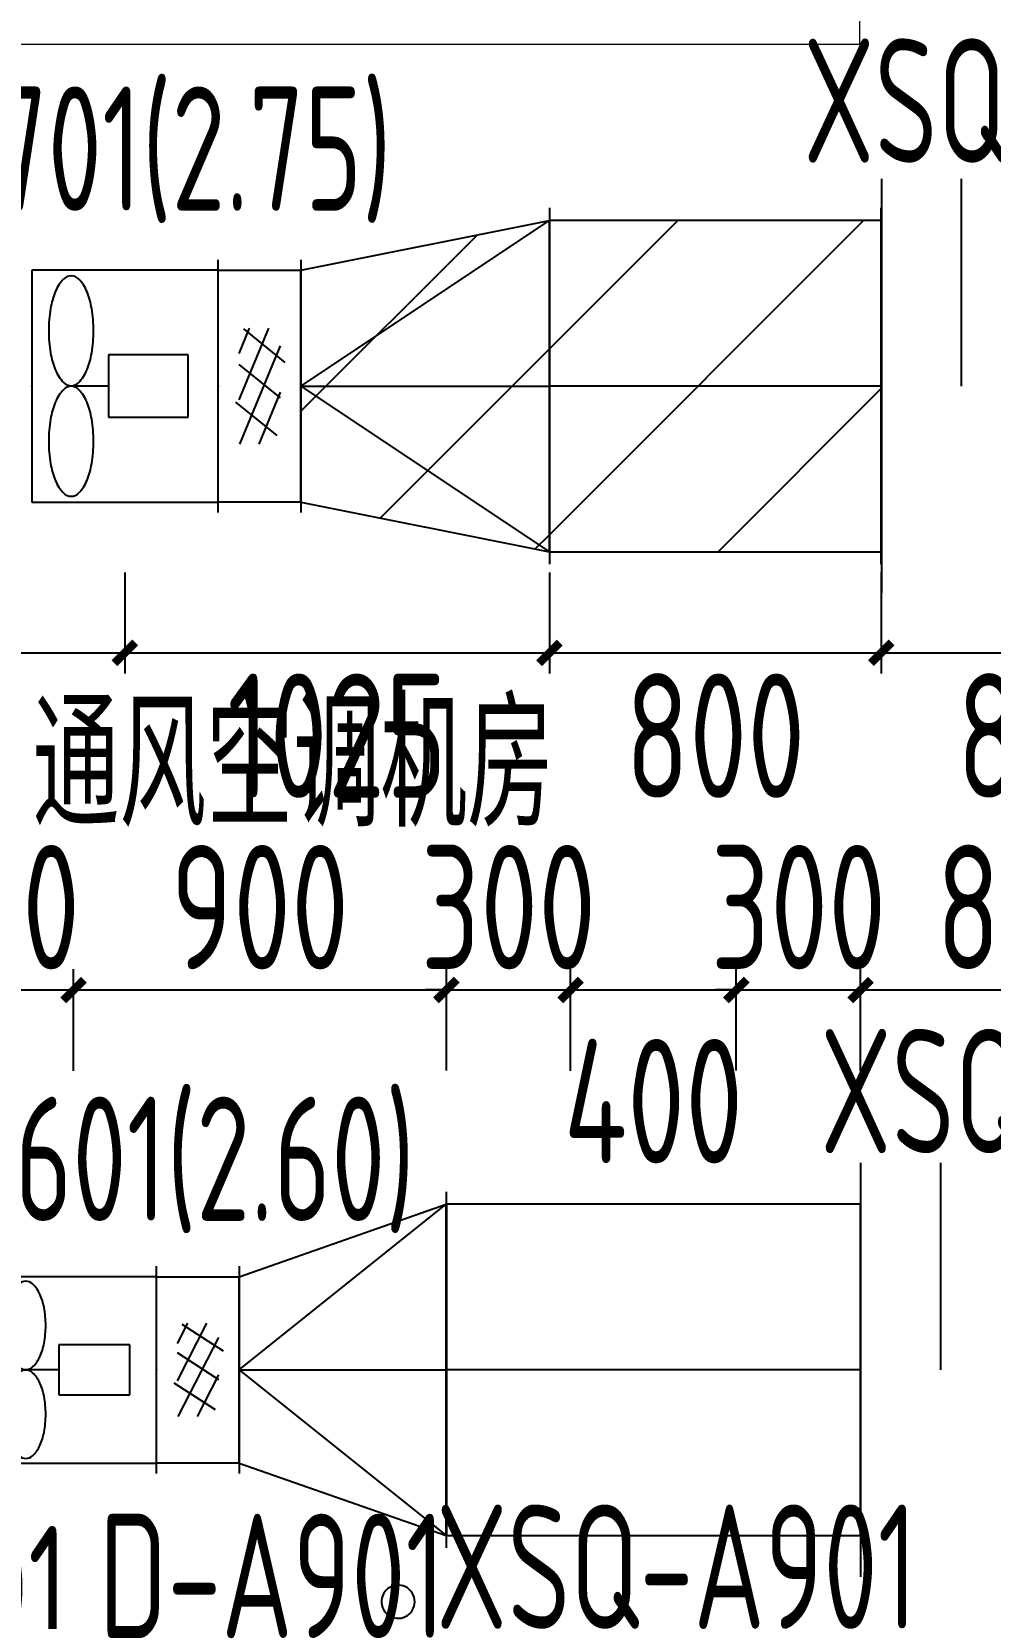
# Model space of a CAD drawing. Extents: x 13114849 to 13479250, y 160225 to 278773.
# Drawn here: x 13252798 to 13255114, y 198810 to 202640 of the extents above; entities that cross this region are included whole.
import ezdxf

# ---------------------------------------------------------------- set-up
doc = ezdxf.new("R2010")
doc.units = 0
doc.header["$LTSCALE"] = 1000
doc.header["$MEASUREMENT"] = 0
doc.linetypes.add('CENTER2', pattern=[28.575000000000003, 19.05, -3.175, 3.175, -3.175])
for name, color, linetype in [('DUCT-X-P标注', 7, 'Continuous'), ('DUCT-X-S中心线', 5, 'CENTER2'), ('DUCT-X-S标注', 7, 'Continuous'), ('DUCT-X-S法兰', 4, 'Continuous'), ('DUCT-X-S管', 3, 'Continuous'), ('DUCT-X-S管端线', 4, 'Continuous'), ('DUCT-X-S管设备', 7, 'Continuous'), ('DUCT-X-S阀门', 7, 'Continuous')]:
    doc.layers.add(name, color=color, linetype=linetype)
doc.layers.add('建筑底图', color=8, linetype='Continuous', lineweight=13)
doc.styles.add('67', font='gbenor.shx', dxfattribs={"width": 0.7, "bigfont": 'hztxt.shx'})
doc.styles.add('C', font='HZTXT_E', dxfattribs={"width": 0.7, "bigfont": 'HZTXT'})
doc.styles.add('du', font='gbenor.shx', dxfattribs={"width": 0.8, "bigfont": 'hztxt.shx'})
doc.dimstyles.new('67', dxfattribs={"dimscale": 100, "dimtxt": 3, "dimasz": 0.5, "dimexe": 0.5, "dimexo": 2, "dimgap": 0.5, "dimtad": 2, "dimdec": 0, "dimrnd": 5, "dimzin": 0, "dimdsep": 46, "dimtxsty": 'du', "dimblk": 'ARCHTICK', "dimcen": 0, "dimdle": 0.5, "dimclrd": 256, "dimclre": 256, "dimclrt": 256, "dimazin": 0, "dimtfac": 1, "dimtdec": 0, "dimtix": 1, "dimtmove": 2, "dimatfit": 3, "dimfxl": 1, "dimtolj": 1, "dimtzin": 0, "dimlwd": -1, "dimlwe": -1, "dimarcsym": 0})

# ---------------------------------------------------------------- blocks, each defined once
blk = doc.blocks.new('$轴流风机$00000011')
for p, q in [((-500, 500), (-500, -500)), ((500, 500), (-500, 500)), ((500, -500), (500, 500)), ((-339.4800092864898, 134.6796910074772), (-339.4800092864898, -134.6796910074772)), ((87.95522044965765, 134.6796910074772), (-339.4800092864898, 134.6796910074772)), ((87.95522044965765, -134.6796910074772), (87.95522044965765, 134.6796910074772)), ((87.95522044965765, 0), (288.4946038684575, 0)), ((-339.4800092864898, -134.6796910074772), (87.95522044965765, -134.6796910074772)), ((-500, -500), (500, -500))]:
    blk.add_line(p, q)
for centre, radius, start, end in [((355.1290658579092, 328.7278263123881), 170.2906702038428, 129.1821255884627, 153.0603398671826), ((288.4946038684575, 410.4818086252635), 64.8209345055534, 90, 129.1821255884627), ((288.4946038684575, 410.4818086252635), 64.82093450552276, 50.81787441153735, 90), ((221.8601418790058, 328.7278263123881), 170.2906702037323, 26.93966013281736, 50.81787441153735), ((462.4428888200782, 274.1909822780144), 290.6672624295167, 153.0603398671826, 168.1126115914812), ((114.5463189241127, 274.1909822780144), 290.6672624295164, 11.88738840851878, 26.93966013281736), ((633.07206670288, 238.2729985965852), 465.0358888982827, 168.1126115914812, 180), ((-56.08285895868903, 238.2729985965852), 465.0358888982828, 0, 11.88738840851878), ((633.07206670288, 238.2729985965852), 465.0358888974643, 180, 191.8873884085187), ((-56.08285895868903, 238.2729985965852), 465.035888898019, 348.1126115914813, 0), ((462.4428888200782, 202.3550149151561), 290.6672624290152, 191.8873884085187, 206.9396601328174), ((114.5463189241127, 202.3550149151561), 290.6672624293529, 333.0603398671827, 348.1126115914813), ((355.1290658579092, 147.8181708826014), 170.2906702042031, 206.9396601328174, 230.8178744115374), ((221.8601418790058, 147.8181708826014), 170.2906702039885, 309.1821255884627, 333.0603398671827), ((288.4946038684575, 66.06418856972596), 64.82093450569862, 230.8178744115374, 270), ((288.4946038684575, 66.06418856972596), 64.82093450561933, 270, 309.1821255884627), ((355.1290658579092, -147.8181708826014), 170.2906702042102, 129.1821255884627, 153.0603398671826), ((288.4946038684575, -66.06418856972596), 64.82093450570038, 90, 129.1821255884627), ((288.4946038684575, -66.06418856972596), 64.82093450561933, 50.81787441153735, 90), ((221.8601418790058, -147.8181708826014), 170.290670203996, 26.93966013281736, 50.81787441153735), ((462.4428888200782, -202.3550149151561), 290.6672624290063, 153.0603398671826, 168.1126115914812), ((114.5463189241127, -202.3550149151561), 290.6672624293437, 11.88738840851878, 26.93966013281736), ((633.07206670288, -238.2729985965852), 465.0358888974643, 168.1126115914812, 180), ((-56.08285895868903, -238.2729985965852), 465.035888898019, 0, 11.88738840851878), ((633.07206670288, -238.2729985965852), 465.0358888982922, 180, 191.8873884085187), ((-56.08285895868903, -238.2729985965852), 465.0358888982919, 348.1126115914813, 0), ((462.4428888200782, -274.1909822780144), 290.6672624295167, 191.8873884085187, 206.9396601328174), ((114.5463189241127, -274.1909822780144), 290.6672624295169, 333.0603398671827, 348.1126115914813), ((355.1290658579092, -328.7278263123881), 170.2906702038428, 206.9396601328174, 230.8178744115374), ((221.8601418790058, -328.7278263123881), 170.2906702037334, 309.1821255884627, 333.0603398671827), ((288.4946038684575, -410.4818086252635), 64.82093450555568, 230.8178744115374, 270), ((288.4946038684575, -410.4818086252635), 64.82093450552276, 270, 309.1821255884627)]:
    blk.add_arc(centre, radius, start, end)
for p in [(-500, 0), (500, 0)]:
    blk.add_point(p)
blk = doc.blocks.new('_ArchTick')
at = {"color": 0, "linetype": 'ByBlock', "const_width": 0.4}
blk.add_lwpolyline([(-0.5, -0.5), (0.5, 0.5)], dxfattribs=at)
blk = doc.blocks.new('*D320')
at = {"layer": 'DUCT-X-S标注', "transparency": 16777216}
for p, q in [((13254499.95564353, 200131.6183513283), (13254499.95564353, 200376.381648673)), ((13254800.27757472, 200131.0679888918), (13254800.27757472, 200376.381648673)), ((13254499.95564353, 200326.381648673), (13254449.95564353, 200326.381648673)), ((13254499.95564353, 200326.381648673), (13254800.27757472, 200326.381648673)), ((13254800.27757472, 200326.381648673), (13254850.27757472, 200326.381648673))]:
    blk.add_line(p, q, dxfattribs=at)
at = {"layer": 'DUCT-X-S标注', "transparency": 16777216, "xscale": 50, "yscale": 50, "zscale": 50}
blk.add_blockref('_ArchTick', (13254499.95564353, 200326.381648673), dxfattribs=at)
at = {"layer": 'DUCT-X-S标注', "transparency": 16777216, "xscale": 50, "yscale": 50, "zscale": 50, "rotation": 180}
blk.add_blockref('_ArchTick', (13254800.27757472, 200326.381648673), dxfattribs=at)
at = {"layer": 'DUCT-X-S标注', "transparency": 16777216, "insert": (13254650.11660912, 200526.381648673), "char_height": 300, "attachment_point": 5, "style": 'du'}
blk.add_mtext('\\A1;300', dxfattribs=at)
blk = doc.blocks.new('*D319')
at = {"layer": 'DUCT-X-S标注', "transparency": 16777216}
for p, q in [((13254099.55564353, 200131.0679888918), (13254099.55564353, 200376.381648673)), ((13254499.95564353, 200131.6183513283), (13254499.95564353, 200376.381648673)), ((13254049.55564353, 200326.381648673), (13254549.95564353, 200326.381648673))]:
    blk.add_line(p, q, dxfattribs=at)
at = {"layer": 'DUCT-X-S标注', "transparency": 16777216, "xscale": 50, "yscale": 50, "zscale": 50, "rotation": 180}
blk.add_blockref('_ArchTick', (13254099.55564353, 200326.381648673), dxfattribs=at)
at = {"layer": 'DUCT-X-S标注', "transparency": 16777216, "xscale": 50, "yscale": 50, "zscale": 50}
blk.add_blockref('_ArchTick', (13254499.95564353, 200326.381648673), dxfattribs=at)
at = {"layer": 'DUCT-X-S标注', "transparency": 16777216, "insert": (13254299.75564353, 200057.955562436), "char_height": 300, "attachment_point": 5, "style": 'du'}
blk.add_mtext('\\A1;400', dxfattribs=at)
blk = doc.blocks.new('*D318')
at = {"layer": 'DUCT-X-S标注', "transparency": 16777216}
for p, q in [((13252497.03874609, 200131.0679888918), (13252497.03874609, 200376.381648673)), ((13252898.98310336, 200131.0679888918), (13252898.98310336, 200376.381648673)), ((13252497.03874609, 200326.381648673), (13252447.03874609, 200326.381648673)), ((13252497.03874609, 200326.381648673), (13252898.98310336, 200326.381648673)), ((13252898.98310336, 200326.381648673), (13252948.98310336, 200326.381648673))]:
    blk.add_line(p, q, dxfattribs=at)
at = {"layer": 'DUCT-X-S标注', "transparency": 16777216, "xscale": 50, "yscale": 50, "zscale": 50}
blk.add_blockref('_ArchTick', (13252497.03874609, 200326.381648673), dxfattribs=at)
at = {"layer": 'DUCT-X-S标注', "transparency": 16777216, "xscale": 50, "yscale": 50, "zscale": 50, "rotation": 180}
blk.add_blockref('_ArchTick', (13252898.98310336, 200326.381648673), dxfattribs=at)
at = {"layer": 'DUCT-X-S标注', "transparency": 16777216, "insert": (13252698.01092472, 200526.381648673), "char_height": 300, "attachment_point": 5, "style": 'du'}
blk.add_mtext('\\A1;400', dxfattribs=at)
blk = doc.blocks.new('*D154')
at = {"layer": 'DUCT-X-S标注', "transparency": 16777216}
for p, q in [((13254800.27757472, 200131.6183513283), (13254800.27757472, 200376.381648673)), ((13255600.57757472, 200131.6183513284), (13255600.57757472, 200376.381648673)), ((13254750.27757472, 200326.381648673), (13255650.57757472, 200326.381648673))]:
    blk.add_line(p, q, dxfattribs=at)
at = {"layer": 'DUCT-X-S标注', "transparency": 16777216, "xscale": 50, "yscale": 50, "zscale": 50, "rotation": 180}
blk.add_blockref('_ArchTick', (13254800.27757472, 200326.381648673), dxfattribs=at)
at = {"layer": 'DUCT-X-S标注', "transparency": 16777216, "xscale": 50, "yscale": 50, "zscale": 50}
blk.add_blockref('_ArchTick', (13255600.57757472, 200326.381648673), dxfattribs=at)
at = {"layer": 'DUCT-X-S标注', "transparency": 16777216, "insert": (13255200.42757472, 200526.381648673), "char_height": 300, "attachment_point": 5, "style": 'du'}
blk.add_mtext('\\A1;800', dxfattribs=at)
blk = doc.blocks.new('*D153')
at = {"layer": 'DUCT-X-S标注', "transparency": 16777216}
for p, q in [((13253799.58310335, 200131.6183513281), (13253799.58310335, 200376.381648673)), ((13254099.55564353, 200131.6183513283), (13254099.55564353, 200376.381648673)), ((13253799.58310335, 200326.381648673), (13253749.58310335, 200326.381648673)), ((13253799.58310335, 200326.381648673), (13254099.55564353, 200326.381648673)), ((13254099.55564353, 200326.381648673), (13254149.55564353, 200326.381648673))]:
    blk.add_line(p, q, dxfattribs=at)
at = {"layer": 'DUCT-X-S标注', "transparency": 16777216, "xscale": 50, "yscale": 50, "zscale": 50}
blk.add_blockref('_ArchTick', (13253799.58310335, 200326.381648673), dxfattribs=at)
at = {"layer": 'DUCT-X-S标注', "transparency": 16777216, "xscale": 50, "yscale": 50, "zscale": 50, "rotation": 180}
blk.add_blockref('_ArchTick', (13254099.55564353, 200326.381648673), dxfattribs=at)
at = {"layer": 'DUCT-X-S标注', "transparency": 16777216, "insert": (13253949.56937344, 200526.381648673), "char_height": 300, "attachment_point": 5, "style": 'du'}
blk.add_mtext('\\A1;300', dxfattribs=at)
blk = doc.blocks.new('*D152')
at = {"layer": 'DUCT-X-S标注', "transparency": 16777216}
for p, q in [((13252898.98310336, 200131.6183513277), (13252898.98310336, 200376.381648673)), ((13253799.58310335, 200131.6183513281), (13253799.58310335, 200376.381648673)), ((13252848.98310336, 200326.381648673), (13253849.58310335, 200326.381648673))]:
    blk.add_line(p, q, dxfattribs=at)
at = {"layer": 'DUCT-X-S标注', "transparency": 16777216, "xscale": 50, "yscale": 50, "zscale": 50, "rotation": 180}
blk.add_blockref('_ArchTick', (13252898.98310336, 200326.381648673), dxfattribs=at)
at = {"layer": 'DUCT-X-S标注', "transparency": 16777216, "xscale": 50, "yscale": 50, "zscale": 50}
blk.add_blockref('_ArchTick', (13253799.58310335, 200326.381648673), dxfattribs=at)
at = {"layer": 'DUCT-X-S标注', "transparency": 16777216, "insert": (13253349.28310335, 200526.381648673), "char_height": 300, "attachment_point": 5, "style": 'du'}
blk.add_mtext('\\A1;900', dxfattribs=at)
blk = doc.blocks.new('*D132')
at = {"layer": 'DUCT-X-S标注', "transparency": 16777216}
for p, q in [((13254850.17757339, 201334.5822706714), (13254850.17757339, 201090.3474791925)), ((13255650.57757339, 201334.5822706714), (13255650.57757339, 201090.3474791925)), ((13254800.17757339, 201140.3474791925), (13255700.57757339, 201140.3474791925))]:
    blk.add_line(p, q, dxfattribs=at)
at = {"layer": 'DUCT-X-S标注', "transparency": 16777216, "xscale": 50, "yscale": 50, "zscale": 50, "rotation": 180}
blk.add_blockref('_ArchTick', (13254850.17757339, 201140.3474791925), dxfattribs=at)
at = {"layer": 'DUCT-X-S标注', "transparency": 16777216, "xscale": 50, "yscale": 50, "zscale": 50}
blk.add_blockref('_ArchTick', (13255650.57757339, 201140.3474791925), dxfattribs=at)
at = {"layer": 'DUCT-X-S标注', "transparency": 16777216, "insert": (13255250.37757339, 200940.3474791925), "char_height": 300, "attachment_point": 5, "style": 'du'}
blk.add_mtext('\\A1;800', dxfattribs=at)
blk = doc.blocks.new('*D131')
at = {"layer": 'DUCT-X-S标注', "transparency": 16777216}
for p, q in [((13254048.58894407, 201334.5822706714), (13254048.58894407, 201090.3474791925)), ((13254850.17757339, 201334.5822706714), (13254850.17757339, 201090.3474791925)), ((13253998.58894407, 201140.3474791925), (13254900.17757339, 201140.3474791925))]:
    blk.add_line(p, q, dxfattribs=at)
at = {"layer": 'DUCT-X-S标注', "transparency": 16777216, "xscale": 50, "yscale": 50, "zscale": 50, "rotation": 180}
blk.add_blockref('_ArchTick', (13254048.58894407, 201140.3474791925), dxfattribs=at)
at = {"layer": 'DUCT-X-S标注', "transparency": 16777216, "xscale": 50, "yscale": 50, "zscale": 50}
blk.add_blockref('_ArchTick', (13254850.17757339, 201140.3474791925), dxfattribs=at)
at = {"layer": 'DUCT-X-S标注', "transparency": 16777216, "insert": (13254449.38325873, 200940.3474791925), "char_height": 300, "attachment_point": 5, "style": 'du'}
blk.add_mtext('\\A1;800', dxfattribs=at)
blk = doc.blocks.new('*D130')
at = {"layer": 'DUCT-X-S标注', "transparency": 16777216}
for p, q in [((13253022.98894407, 201334.5822706714), (13253022.98894407, 201090.3474791925)), ((13254048.58894407, 201334.5822706714), (13254048.58894407, 201090.3474791925)), ((13252972.98894407, 201140.3474791925), (13254098.58894407, 201140.3474791925))]:
    blk.add_line(p, q, dxfattribs=at)
at = {"layer": 'DUCT-X-S标注', "transparency": 16777216, "xscale": 50, "yscale": 50, "zscale": 50, "rotation": 180}
blk.add_blockref('_ArchTick', (13253022.98894407, 201140.3474791925), dxfattribs=at)
at = {"layer": 'DUCT-X-S标注', "transparency": 16777216, "xscale": 50, "yscale": 50, "zscale": 50}
blk.add_blockref('_ArchTick', (13254048.58894407, 201140.3474791925), dxfattribs=at)
at = {"layer": 'DUCT-X-S标注', "transparency": 16777216, "insert": (13253535.78894407, 200940.3474791925), "char_height": 300, "attachment_point": 5, "style": 'du'}
blk.add_mtext('\\A1;1025', dxfattribs=at)
blk = doc.blocks.new('*D129')
at = {"layer": 'DUCT-X-S标注', "transparency": 16777216}
for p, q in [((13251997.58894407, 201334.5822706714), (13251997.58894407, 201090.3474791925)), ((13253022.98894407, 201334.5822706714), (13253022.98894407, 201090.3474791925)), ((13251947.58894407, 201140.3474791925), (13253072.98894407, 201140.3474791925))]:
    blk.add_line(p, q, dxfattribs=at)
at = {"layer": 'DUCT-X-S标注', "transparency": 16777216, "xscale": 50, "yscale": 50, "zscale": 50, "rotation": 180}
blk.add_blockref('_ArchTick', (13251997.58894407, 201140.3474791925), dxfattribs=at)
at = {"layer": 'DUCT-X-S标注', "transparency": 16777216, "xscale": 50, "yscale": 50, "zscale": 50}
blk.add_blockref('_ArchTick', (13253022.98894407, 201140.3474791925), dxfattribs=at)
at = {"layer": 'DUCT-X-S标注', "transparency": 16777216, "insert": (13252510.28894407, 200940.3474791925), "char_height": 300, "attachment_point": 5, "style": 'du'}
blk.add_mtext('\\A1;1025', dxfattribs=at)

msp = doc.modelspace()

# ---------------------------------------------------------------- hatches: boundary and pattern name
at = {"layer": 'DUCT-X-S管'}
h = msp.add_hatch(dxfattribs=at)
h.set_pattern_fill('ANSI31', color=8, scale=200)
h.set_pattern_definition([(45, (0, 0), (-224.5064030267288, 224.5064030267288), [])])
h.paths.add_polyline_path([(13249447.56620513, 209819.5139869216), (13249247.56620513, 209819.5139869219), (13249247.56620513, 209019.5139869219), (13249447.56620513, 209019.5139869216)])
h.paths.add_polyline_path([(13251249.25773995, 209419.5139869194), (13249447.76620513, 209419.5139869216), (13249447.76620513, 209019.5139869216), (13251249.25773995, 209019.5139869194)])
h.paths.add_polyline_path([(13251249.25773995, 209819.5139869194), (13249447.76620513, 209819.5139869216), (13249447.76620513, 209419.5139869216), (13251249.25773995, 209419.5139869194)])
h.paths.add_polyline_path([(13251249.45773995, 209819.5139869194), (13251249.45773995, 209419.5139869194), (13252049.45773995, 209419.5139869184)], flags=17)
h.paths.add_polyline_path([(13252049.45773995, 209419.5139869184), (13251249.45773995, 209419.5139869194), (13251249.45773995, 209019.5139869194)])
h.paths.add_polyline_path([(13252049.45773995, 209819.5139869184), (13251249.45773995, 209819.5139869194), (13252049.45773995, 209419.5139869184)], flags=17)
h.paths.add_polyline_path([(13252049.45773995, 209419.5139869184), (13251249.45773995, 209019.5139869194), (13252049.45773995, 209019.5139869184)])
h.paths.add_polyline_path([(13249247.36620514, 209819.5139869219), (13248747.36620513, 209819.5139869225), (13248747.36620513, 209419.5139869225), (13249247.36620514, 209419.5139869219)])
h.paths.add_polyline_path([(13249247.36620514, 209419.5139869219), (13248747.36620513, 209419.5139869225), (13248747.36620513, 209019.5139869225), (13249247.36620514, 209019.5139869219)])
h.paths.add_polyline_path([(13249247.36620513, 208619.5139868674), (13248747.36620513, 208619.5139868671), (13248747.36620513, 208219.5139868671), (13249247.36620513, 208219.5139868674)])
h.paths.add_polyline_path([(13249247.36620513, 208219.5139868674), (13248747.36620513, 208219.5139868671), (13248747.36620513, 207819.5139868671), (13249247.36620513, 207819.5139868674)])
h.paths.add_polyline_path([(13251198.63290905, 208619.5139868676), (13249447.76620513, 208619.5139868675), (13249447.76620513, 208219.5139868675), (13251198.63290905, 208219.5139868676)])
h.paths.add_polyline_path([(13249447.56620513, 208619.5139868647), (13249247.56620513, 208619.5139868647), (13249247.56620513, 207819.5139868702), (13249447.56620513, 207819.5139868703)])
h.paths.add_polyline_path([(13251198.63290905, 208219.5139868676), (13249447.76620513, 208219.5139868675), (13249447.76620513, 207819.5139868675), (13251198.63290905, 207819.5139868676)])
h.paths.add_polyline_path([(13251198.83290905, 208619.5139868676), (13251198.83290905, 208219.5139868676), (13251998.83290905, 208219.5139868676)])
h.paths.add_polyline_path([(13251998.83290905, 208219.5139868676), (13251198.83290905, 208219.5139868676), (13251198.83290905, 207819.5139868676)], flags=17)
h.paths.add_polyline_path([(13251998.83290905, 208219.5139868676), (13251198.83290905, 207819.5139868676), (13251998.83290905, 207819.5139868676)], flags=17)
h.paths.add_polyline_path([(13251998.83290905, 208619.5139868676), (13251198.83290905, 208619.5139868676), (13251998.83290905, 208219.5139868676)])
h.paths.add_polyline_path([(13252850.25773995, 209419.5139869174), (13252850.25773995, 209019.5139869174), (13253650.25773995, 209019.5139869164)], flags=17)
h.paths.add_polyline_path([(13253650.25773995, 209819.5139869164), (13252850.25773995, 209819.5139869174), (13252850.25773995, 209419.5139869174)])
h.paths.add_polyline_path([(13253650.25773995, 209819.5139869164), (13252850.25773995, 209419.5139869174), (13253650.25773995, 209419.5139869164)])
h.paths.add_polyline_path([(13253650.25773995, 209419.5139869164), (13252850.25773995, 209419.5139869174), (13253650.25773995, 209019.5139869164)], flags=17)
h.paths.add_polyline_path([(13256072.34927476, 209419.5139869133), (13253650.45773995, 209419.5139869164), (13253650.45773995, 209019.5139869164), (13256072.34927476, 209019.5139869133)])
h.paths.add_polyline_path([(13256072.34927476, 209819.5139869133), (13253650.45773995, 209819.5139869164), (13253650.45773995, 209419.5139869164), (13256072.34927476, 209419.5139869133)])
h.paths.add_polyline_path([(13256072.34927476, 208619.5139868679), (13253599.83290905, 208619.5139868677), (13253599.83290905, 208219.5139868677), (13256072.34927476, 208219.5139868679)])
h.paths.add_polyline_path([(13256072.34927476, 208219.5139868679), (13253599.83290905, 208219.5139868677), (13253599.83290905, 207819.5139868677), (13256072.34927476, 207819.5139868679)])
h.paths.add_polyline_path([(13253599.63290905, 208619.5139868677), (13252799.63290905, 208219.5139868677), (13253599.63290905, 208219.5139868677)], flags=17)
h.paths.add_polyline_path([(13253599.63290905, 208219.5139868677), (13252799.63290905, 208219.5139868677), (13253599.63290905, 207819.5139868677)])
h.paths.add_polyline_path([(13252799.63290905, 208219.5139868677), (13252799.63290905, 207819.5139868677), (13253599.63290905, 207819.5139868677)])
h.paths.add_polyline_path([(13253599.63290905, 208619.5139868677), (13252799.63290905, 208619.5139868677), (13252799.63290905, 208219.5139868677)], flags=17)
h.paths.add_polyline_path([(13256272.54927476, 208619.5139868679), (13256072.54927476, 208619.5139868679), (13256072.54927476, 207819.5139868679), (13256272.54927476, 207819.5139868679)])
h.paths.add_polyline_path([(13256772.82409987, 208619.5139868679), (13256272.74927476, 208619.5139868679), (13256272.74927476, 208219.5139868679), (13256772.82409987, 208219.5139868679)])
h.paths.add_polyline_path([(13256772.82409987, 208219.5139868679), (13256272.74927476, 208219.5139868679), (13256272.74927476, 207819.5139868679), (13256772.82409987, 207819.5139868679)])
h.paths.add_polyline_path([(13256773.74210515, 209419.513986911), (13256272.74927476, 209419.5139869126), (13256272.74927476, 209019.5139869126), (13256773.74210515, 209019.513986911)])
h.paths.add_polyline_path([(13256272.54927477, 209819.5139869098), (13256072.54927477, 209819.5139869105), (13256072.54927476, 209019.513986916), (13256272.54927476, 209019.5139869153)])
h.paths.add_polyline_path([(13256773.74210515, 209819.513986911), (13256272.74927477, 209819.5139869126), (13256272.74927476, 209419.5139869126), (13256773.74210515, 209419.513986911)])
h.paths.add_polyline_path([(13259709.96315765, 209819.5139869007), (13259397.2421051, 209819.5139869017), (13259397.2421051, 209419.5139869017), (13259709.96315764, 209419.5139869007)])
h.paths.add_polyline_path([(13259810.16315765, 209641.9598676498), (13259810.16315765, 209819.5139869004), (13259710.16315765, 209819.5139869007), (13259710.16315764, 209019.5139869007), (13259910.16315764, 209019.5139869), (13259910.16315765, 209819.5139869), (13259810.16315765, 209819.5139869004)])
h.paths.add_polyline_path([(13260223.08421019, 209819.513986899), (13259910.36315764, 209819.5139869), (13259910.36315764, 209419.5139869), (13260223.08421019, 209419.513986899)])
h.paths.add_polyline_path([(13259709.96315764, 209419.5139869007), (13259397.2421051, 209419.5139869017), (13259397.24210509, 209019.5139869017), (13259709.96315764, 209019.5139869007)])
h.paths.add_polyline_path([(13260223.08421019, 209419.513986899), (13259910.36315764, 209419.5139869), (13259910.36315764, 209019.5139869), (13260223.08421019, 209019.513986899)])
h.paths.add_polyline_path([(13260423.28421019, 209819.5139868983), (13260223.28421019, 209819.513986899), (13260223.28421019, 209019.513986899), (13260423.28421019, 209019.5139868983)])
h.paths.add_polyline_path([(13260702.16620409, 209819.5139868973), (13260423.48421019, 209819.5139868983), (13260423.48421019, 209419.5139868983), (13260702.16620409, 209419.5139868973)])
h.paths.add_polyline_path([(13260702.16620409, 209419.5139868973), (13260423.48421019, 209419.5139868983), (13260423.48421019, 209019.5139868983), (13260702.16620408, 209019.5139868973)])
h.paths.add_polyline_path([(13261272.36620408, 209939.5139868975), (13261272.36620409, 209989.5139868971), (13260872.36620409, 209989.5139868971), (13260872.36620409, 209939.5139868989, -0.4142135623741164), (13260752.36620409, 209819.5139868989), (13260702.36620409, 209819.5139868973), (13260702.36620408, 209419.5139868973), (13260752.36620408, 209419.5139868971, 0.414213562374118)], flags=17)
h.paths.add_polyline_path([(13261672.36620409, 209989.5139868971), (13261272.36620409, 209989.5139868971), (13261272.36620408, 209939.5139868975, -0.4142135623741175), (13260752.36620408, 209419.5139868971), (13260702.36620408, 209419.5139868973), (13260702.36620408, 209019.5139868973), (13261672.36620409, 209019.513986894)])
h.paths.add_polyline_path([(13261272.36620409, 212034.1166338175), (13260872.36620409, 212034.1166338175), (13260872.36620409, 209989.7139868971), (13261272.36620409, 209989.7139868971)])
h.paths.add_polyline_path([(13261672.36620409, 212034.1166338175), (13261272.36620409, 212034.1166338175), (13261272.36620409, 209989.7139868971), (13261672.36620409, 209989.7139868971)])
h.paths.add_polyline_path([(13261272.36620409, 214612.6941479993), (13260872.36620409, 214612.6941479993), (13260872.36620409, 212234.5166338175), (13261272.36620409, 212234.5166338175)])
h.paths.add_polyline_path([(13261672.36620409, 214612.6941479993), (13261272.36620409, 214612.6941479993), (13261272.36620409, 212234.5166338175), (13261672.36620409, 212234.5166338175)])
h.paths.add_polyline_path([(13261672.36620409, 212234.3166338175), (13260872.36620409, 212234.3166338175), (13260872.36620409, 212034.3166338175), (13261672.36620409, 212034.3166338175)])
h.paths.add_polyline_path([(13261572.36620398, 215112.8941479993), (13260772.36620398, 215112.8941479994), (13260872.36620409, 214612.8941479993), (13261272.36620409, 214612.8941479993)])
h.paths.add_polyline_path([(13262372.36620398, 215112.8941479992), (13261572.36620398, 215112.8941479993), (13261272.36620409, 214612.8941479993), (13261672.36620409, 214612.8941479993)])
h.paths.add_polyline_path([(13262372.36620398, 215332.584179116), (13261572.36620398, 215332.584179116), (13261572.36620398, 215113.0941479993), (13262372.36620398, 215113.0941479993)])
h.paths.add_polyline_path([(13262372.36620398, 215532.784179116), (13260772.36620398, 215532.784179116), (13260772.36620398, 215332.784179116), (13262372.36620398, 215332.784179116)])
h.paths.add_polyline_path([(13261572.36620398, 215784.5146854253), (13260772.36620398, 215784.5146854253), (13260772.36620398, 215532.984179116), (13261572.36620398, 215532.984179116)])
h.paths.add_polyline_path([(13261572.36620398, 215332.584179116), (13260772.36620398, 215332.584179116), (13260772.36620398, 215113.0941479993), (13261572.36620398, 215113.0941479993)])
h.paths.add_polyline_path([(13262372.36620398, 215784.5146854253), (13261572.36620398, 215784.5146854253), (13261572.36620398, 215532.984179116), (13262372.36620398, 215532.984179116)])
h.paths.add_polyline_path([(13259910.16315764, 208619.5139868683), (13259810.16315764, 208619.5139868683), (13259810.16315764, 208441.959867618), (13259820.38812521, 208440.0484899194), (13259829.66662314, 208431.5900214406), (13259833.10255121, 208419.5139868649), (13259830.82508248, 208411.5095145428), (13259827.11557405, 208404.0598173516), (13259820.03992621, 208399.6787616905), (13259810.16315764, 208395.8524811628), (13259810.16315764, 208397.0681061186), (13259799.93819007, 208398.9794838172), (13259790.65969214, 208407.437952296), (13259787.22376407, 208419.5139868717), (13259790.65969215, 208431.5900214406), (13259799.93819007, 208440.0484899194), (13259810.16315764, 208441.9598676175), (13259810.16315764, 208619.5139868683), (13259710.16315764, 208619.5139868683), (13259710.16315764, 207819.5139868683), (13259910.16315764, 207819.5139868683)])
h.paths.add_polyline_path([(13260222.16620498, 208219.5139868684), (13259910.36315764, 208219.5139868683), (13259910.36315764, 207819.5139868683), (13260222.16620498, 207819.5139868684)])
h.paths.add_polyline_path([(13259709.96315764, 208619.5139868683), (13259396.32409987, 208619.5139868683), (13259396.32409987, 208219.5139868683), (13259709.96315764, 208219.5139868683)])
h.paths.add_polyline_path([(13259709.96315764, 208219.5139868683), (13259396.32409987, 208219.5139868683), (13259396.32409987, 207819.5139868683), (13259709.96315764, 207819.5139868683)])
h.paths.add_polyline_path([(13260422.36620498, 208619.5139868684), (13260222.36620498, 208619.5139868684), (13260222.36620498, 207819.5139868684), (13260422.36620498, 207819.5139868684)])
h.paths.add_polyline_path([(13260222.16620498, 208619.5139868684), (13259910.36315764, 208619.5139868683), (13259910.36315764, 208219.5139868683), (13260222.16620498, 208219.5139868684)])
h.paths.add_polyline_path([(13260702.16620408, 208619.5139868684), (13260422.56620498, 208619.5139868684), (13260422.56620498, 208219.5139868684), (13260702.16620408, 208219.5139868684)])
h.paths.add_polyline_path([(13260702.16620408, 208219.5139868684), (13260422.56620498, 208219.5139868684), (13260422.56620498, 207819.5139868684), (13260702.16620408, 207819.5139868684)])
h.paths.add_polyline_path([(13261672.36620408, 208619.5139868686), (13260702.36620408, 208619.5139868684), (13260702.36620408, 208219.5139868684), (13260752.36620407, 208219.5139868684, -0.4142135623730951), (13261272.36620408, 207699.5139868668), (13261272.36620408, 207649.5139868685), (13261672.36620408, 207649.5139868685)])
h.paths.add_polyline_path([(13260752.36620407, 208219.5139868684), (13260702.36620408, 208219.5139868684), (13260702.36620408, 207819.5139868684), (13260752.36620407, 207819.5139868683, -0.414213562373095), (13260872.36620408, 207699.5139868664), (13260872.36620408, 207649.5139868685), (13261272.36620408, 207649.5139868685), (13261272.36620408, 207699.5139868668, 0.4142135623730845)], flags=17)
h.paths.add_polyline_path([(13261272.36620408, 207649.3139868685), (13260872.36620408, 207649.3139868685), (13260872.36620408, 206829.7143252046), (13261272.36620408, 206829.7143252046)])
h.paths.add_polyline_path([(13261672.36620408, 207649.3139868685), (13261272.36620408, 207649.3139868685), (13261272.36620408, 206829.7143252046), (13261672.36620408, 206829.7143252046)])
h.paths.add_polyline_path([(13261272.36620408, 206629.3143252046), (13260872.36620408, 206629.3143252046), (13260872.36620408, 199597.227107865), (13261272.36620408, 199597.227107865)])
h.paths.add_polyline_path([(13261672.36620408, 206629.3143252046), (13261272.36620408, 206629.3143252046), (13261272.36620408, 199597.227107865), (13261672.36620408, 199597.227107865)])
h.paths.add_polyline_path([(13261672.36620408, 206829.5143252046), (13260872.36620408, 206829.5143252046), (13260872.36620408, 206629.5143252046), (13261672.36620408, 206629.5143252046)])
h.paths.add_polyline_path([(13298012.1662041, 197010.0056730586), (13296334.13227398, 197010.0056730586), (13296334.13227398, 196610.0056730586), (13298012.1662041, 196610.0056730586)])
h.paths.add_polyline_path([(13298012.1662041, 196610.0056730586), (13296334.13227398, 196610.0056730586), (13296334.13227398, 196210.0056730586), (13298012.1662041, 196210.0056730586)])
h.paths.add_polyline_path([(13298062.3662041, 196610.0056730586), (13298012.3662041, 196610.0056730586), (13298012.3662041, 196210.0056730586), (13298062.3662041, 196210.005673057, -0.4142135623730951), (13298222.3662041, 196050.005673057), (13298222.3662041, 196000.0056730586), (13298622.3662041, 196000.0056730586), (13298622.3662041, 196050.0056730572, 0.414213562373095)], flags=17)
h.paths.add_polyline_path([(13299022.3662041, 197010.0056730586), (13298012.3662041, 197010.0056730586), (13298012.3662041, 196610.0056730586), (13298062.3662041, 196610.0056730586, -0.414213562373095), (13298622.3662041, 196050.0056730572), (13298622.3662041, 196000.0056730586), (13299022.3662041, 196000.0056730586)])
h.paths.add_polyline_path([(13298622.3662041, 195999.8056730586), (13298222.3662041, 195999.8056730586), (13298222.3662041, 195899.5), (13298622.3662041, 195899.5)])
h.paths.add_polyline_path([(13299022.3662041, 195999.8056730586), (13298622.3662041, 195999.8056730586), (13298622.3662041, 195899.5), (13299022.3662041, 195899.5)])
h.paths.add_polyline_path([(13298622.3662041, 195899.3), (13298222.3662041, 195899.3), (13297822.3662041, 195399.3), (13298622.3662041, 195399.3)])
h.paths.add_polyline_path([(13299022.3662041, 195899.3), (13298622.3662041, 195899.3), (13298622.3662041, 195399.3), (13299422.3662041, 195399.3)])
h.paths.add_polyline_path([(13299422.36620409, 195309.7146855955), (13297822.36620409, 195309.7146855955), (13297822.36620409, 195109.7146855955), (13299422.36620409, 195109.7146855955)])
h.paths.add_polyline_path([(13299422.3662041, 195399.0999999499), (13298622.3662041, 195399.1), (13298622.36620409, 195309.9146855955), (13299422.36620409, 195309.9146855454)])
h.paths.add_polyline_path([(13298622.3662041, 195399.1), (13297822.3662041, 195399.1000000501), (13297822.36620409, 195309.9146856456), (13298622.36620409, 195309.9146855955)])
h.paths.add_polyline_path([(13298622.36620409, 195109.5146855955), (13297822.36620409, 195109.5146855776), (13297822.3662041, 194859.5146855148), (13298622.3662041, 194859.5146855327)])
h.paths.add_polyline_path([(13299422.36620409, 195109.5146856134), (13298622.36620409, 195109.5146855955), (13298622.3662041, 194859.5146855327), (13299422.3662041, 194859.5146855505)])
h = msp.add_hatch(dxfattribs=at)
h.set_pattern_fill('ANSI31', color=8, scale=200)
h.set_pattern_definition([(45, (7.539987564086914e-06, -86929.14762198928), (-224.5064030267288, 224.5064030267288), [])])
h.paths.add_polyline_path([(13251236.94170724, 202184.5146736407, 0.1989517311874837), (13250303.05823345, 201797.6874730918), (13250585.90094325, 201514.8447633012), (13250585.9716518, 201514.9154718485, -0.1989123682195912), (13251236.84170722, 201784.5146774272), (13251236.94170725, 201784.5146774272)])
h.paths.add_polyline_path([(13251236.94170725, 201784.5146719952, 0.1989688373447257), (13250585.90094709, 201514.8447594605), (13250868.74365573, 201232.0020508332), (13250868.81436521, 201232.0727603079, -0.1989123682352521), (13251236.84170728, 201384.5146774272), (13251236.94170726, 201384.5146774272)])
h.paths.add_polyline_path([(13250302.91680942, 201797.5460544133), (13250167.53948042, 201662.1687254081), (13250450.3821929, 201379.3260129397), (13250585.7595219, 201514.7033419449)])
h.paths.add_polyline_path([(13250585.7595219, 201514.7033419449), (13250450.3821929, 201379.3260129397), (13250733.22490538, 201096.4833004712), (13250868.60223438, 201231.8606294765)])
h.paths.add_polyline_path([(13250450.2407677, 201379.1845954241), (13250167.39805906, 201662.0273040514), (13250167.32734959, 201661.9565945774, -0.1989123682358265), (13249799.30000752, 201509.5146774573), (13249799.20000753, 201509.5146774573), (13249799.20000754, 201109.5146828893, 0.1989688373447956)])
h.paths.add_polyline_path([(13250450.24077154, 201379.1845915834), (13250450.17006299, 201379.1138830352, -0.1989123682356698), (13249799.30000751, 201109.5146774573), (13249799.20000754, 201109.5146774573), (13249799.20000755, 200709.5146812438, 0.1989517311875162), (13250733.08348135, 201096.3418817927)])
h.paths.add_polyline_path([(13249799.10000754, 201509.5146774573), (13249197.76621272, 201509.5146774445), (13249197.76621273, 201109.5146774445), (13249799.10000754, 201109.5146774573)])
h.paths.add_polyline_path([(13249799.10000754, 201109.5146774573), (13249197.76621273, 201109.5146774445), (13249197.76621274, 200709.5146774445), (13249799.10000754, 200709.5146774573)])
h.paths.add_polyline_path([(13249197.56621272, 201509.5146774445), (13248997.56621272, 201509.5146774411), (13248997.56621274, 200709.5146774411), (13249197.56621274, 200709.5146774445)])
h.paths.add_polyline_path([(13248997.3662127, 201509.5146774411), (13248747.3662127, 201509.5146774194), (13248747.36621273, 201109.5146774194), (13248997.36621273, 201109.5146774411)])
h.paths.add_polyline_path([(13248997.36621273, 201109.5146774411), (13248747.36621273, 201109.5146774194), (13248747.36621277, 200709.5146774194), (13248997.36621277, 200709.5146774411)])
h.paths.add_polyline_path([(13251997.38895162, 201784.5146774752), (13251236.94170725, 201784.5146774272), (13251236.94170726, 201384.5146774272), (13251997.38895164, 201384.5146774752)])
h.paths.add_polyline_path([(13251997.38895159, 202184.5146774752), (13251236.94170724, 202184.5146774272), (13251236.94170725, 201784.5146774272), (13251997.38895162, 201784.5146774752)])
h.paths.add_polyline_path([(13252597.58895161, 202064.5146774931), (13251997.5889516, 202184.5146774752), (13252597.58895162, 201784.5146774931)], flags=17)
h.paths.add_polyline_path([(13251997.5889516, 202184.5146774752), (13251997.58895162, 201784.5146774752), (13252597.58895162, 201784.5146774931)])
h.paths.add_polyline_path([(13252597.58895162, 201784.5146774931), (13251997.58895162, 201784.5146774752), (13251997.58895163, 201384.5146774752)])
h.paths.add_polyline_path([(13252597.58895162, 201784.5146774931), (13251997.58895163, 201384.5146774752), (13252597.58895162, 201504.5146774931)])
h.paths.add_polyline_path([(13254048.38895157, 202184.5146775363), (13253448.38895158, 202064.5146775185), (13253448.38895158, 201784.5146775185)])
h.paths.add_polyline_path([(13254048.38895157, 202184.5146775363), (13253448.38895158, 201784.5146775185), (13254048.38895158, 201784.5146775363)])
h.paths.add_polyline_path([(13254048.38895158, 201784.5146775363), (13253448.38895158, 201784.5146775185), (13254048.3889516, 201384.5146775363)])
h.paths.add_polyline_path([(13253448.38895158, 201784.5146775185), (13253448.38895159, 201504.5146775185), (13254048.3889516, 201384.5146775363)], flags=17)
h.paths.add_polyline_path([(13254850.17758089, 202184.5146775731), (13254048.58895157, 202184.5146775364), (13254048.58895159, 201784.5146775364), (13254850.17758091, 201784.5146775731)])
h.paths.add_polyline_path([(13254850.17758091, 201784.5146775731), (13254048.58895159, 201784.5146775364), (13254048.5889516, 201384.5146775364), (13254850.17758093, 201384.5146775731)])

# ---------------------------------------------------------------- linework, layer by layer
at = {"layer": 'DUCT-X-S中心线'}
for p, q in [((13253448.38894404, 201784.5146775185), (13254048.38894404, 201784.5146775364)), ((13254850.17757337, 201784.5146775732), (13254048.58894405, 201784.5146775364)), ((13253299.38310335, 199409.236702655), (13253799.38310335, 199409.2367026551)), ((13254800.17757472, 199409.2367026553), (13253799.58310335, 199409.2367026551))]:
    msp.add_line(p, q, dxfattribs=at)
at = {"layer": 'DUCT-X-S法兰'}
for p, q in [((13254048.48894405, 202214.5146775364), (13254048.48894405, 201354.5146775364)), ((13254850.27757337, 201354.5146775732), (13254850.27757337, 202214.5146775732)), ((13253248.08894408, 201479.5146775125), (13253248.08894408, 202089.5146775125)), ((13253448.28894405, 202089.5146775185), (13253448.28894405, 201479.5146775185)), ((13253799.48310335, 199839.2367026551), (13253799.48310335, 198979.2367026551)), ((13254800.27757472, 199839.2367026553), (13254800.27757472, 198979.2367026553)), ((13253099.08310336, 199159.236702655), (13253099.08310336, 199659.236702655)), ((13253299.28310335, 199659.236702655), (13253299.28310335, 199159.236702655))]:
    msp.add_line(p, q, dxfattribs=at)
at = {"layer": 'DUCT-X-S管'}
for p, q in [((13253448.38894404, 201784.5146775185), (13254048.38894403, 202184.5146775364)), ((13253448.38894404, 202064.5146775185), (13254048.38894403, 202184.5146775364)), ((13254048.58894403, 202184.5146775364), (13254048.58894406, 201384.5146775364)), ((13254850.17757335, 202184.5146775732), (13254048.58894403, 202184.5146775364)), ((13254850.17757339, 201384.5146775732), (13254850.17757335, 202184.5146775732)), ((13253248.18894407, 202064.5146775125), (13253448.18894407, 202064.5146775185)), ((13253448.38894404, 201784.5146775185), (13254048.38894406, 201384.5146775364)), ((13253448.18894408, 201504.5146775185), (13253248.18894408, 201504.5146775125)), ((13253448.38894405, 201504.5146775185), (13254048.38894406, 201384.5146775364)), ((13254048.58894406, 201384.5146775364), (13254850.17757339, 201384.5146775732)), ((13253299.38310335, 199409.236702655), (13253799.38310335, 199809.2367026551)), ((13253299.38310335, 199634.236702655), (13253799.38310335, 199809.2367026551)), ((13253799.58310335, 199809.2367026551), (13253799.58310335, 199009.2367026551)), ((13254800.17757472, 199809.2367026553), (13253799.58310335, 199809.2367026551)), ((13254800.17757472, 199009.2367026553), (13254800.17757472, 199809.2367026553)), ((13253099.18310335, 199634.2367026549), (13253299.18310335, 199634.236702655)), ((13253299.38310335, 199409.236702655), (13253799.38310335, 199009.2367026551)), ((13253299.18310335, 199184.236702655), (13253099.18310335, 199184.2367026549)), ((13253299.38310335, 199184.236702655), (13253799.38310335, 199009.2367026551)), ((13253799.58310335, 199009.2367026551), (13254800.17757472, 199009.2367026553))]:
    msp.add_line(p, q, dxfattribs=at)
at = {"layer": 'DUCT-X-S管端线'}
for p, q in [((13254048.38894406, 201384.5146775364), (13254048.38894403, 202184.5146775364)), ((13254850.37757335, 202184.5146775732), (13254850.37757338, 201384.5146775732)), ((13253248.18894408, 201504.5146775125), (13253248.18894407, 202064.5146775125)), ((13253448.18894408, 201504.5146775185), (13253448.18894407, 202064.5146775185)), ((13253448.38894404, 202064.5146775185), (13253448.38894405, 201504.5146775185)), ((13253799.38310335, 199009.2367026551), (13253799.38310335, 199809.2367026551)), ((13254800.37757472, 199809.2367026556), (13254800.37757472, 199009.2367026556)), ((13253099.18310335, 199184.2367026549), (13253099.18310335, 199634.2367026549)), ((13253299.18310335, 199184.236702655), (13253299.18310335, 199634.236702655)), ((13253299.38310335, 199634.236702655), (13253299.38310335, 199184.236702655))]:
    msp.add_line(p, q, dxfattribs=at)
at = {"layer": 'DUCT-X-S阀门'}
for p, q in [((13254850.37757337, 202284.5146775853), (13254850.37757337, 201284.5146775853)), ((13255043.52176329, 202284.5146775853), (13255043.52176329, 201784.5146775853)), ((13253323.37281507, 201924.5146775147), (13253298.18894408, 201863.447035771)), ((13253369.56083661, 201924.5146775161), (13253298.18894408, 201751.447035771)), ((13253309.79609505, 201922.3016357802), (13253409.79609505, 201841.4725980966)), ((13253398.18894407, 201881.9341488336), (13253300.27880431, 201644.5146775141)), ((13253298.18894408, 201836.5256469624), (13253398.18894408, 201755.6966092788)), ((13253290.06393946, 201745.8774871676), (13253390.06393946, 201665.048449484)), ((13253398.18894408, 201769.9341488336), (13253346.46682585, 201644.5146775154)), ((13254800.37757472, 199909.2367026556), (13254800.37757472, 198909.2367026556)), ((13254993.52176464, 199909.2367026556), (13254993.52176464, 199409.2367026556)), ((13253174.36697435, 199521.736702655), (13253149.18310335, 199472.66449054)), ((13253220.55499589, 199521.736702655), (13253149.18310335, 199382.66449054)), ((13253249.18310335, 199487.5202063915), (13253151.27296359, 199296.736702655)), ((13253160.79025433, 199519.9583655472), (13253260.79025433, 199455.0064602634)), ((13253149.18310335, 199451.031231676), (13253249.18310335, 199386.0793263922)), ((13253141.05809874, 199378.1889604125), (13253241.05809874, 199313.2370551287)), ((13253249.18310335, 199397.5202063915), (13253197.46098512, 199296.736702655)), ((13253650.83931833, 198873.0260955679), (13253647.88209439, 198868.2935479876)), ((13253654.42640609, 198877.3010202945), (13253650.83931833, 198873.0260955679)), ((13253658.57353909, 198881.0351156204), (13253654.42640609, 198877.3010202945)), ((13253663.19999811, 198884.1557016275), (13253658.57353909, 198881.0351156204)), ((13253668.21573437, 198886.6020396588), (13253663.19999811, 198884.1557016275)), ((13253673.52312228, 198888.3265145271), (13253668.21573437, 198886.6020396588)), ((13253679.01885958, 198889.2955612908), (13253673.52312228, 198888.3265145271)), ((13253684.59597798, 198889.4903185569), (13253679.01885958, 198889.2955612908)), ((13253690.14592521, 198888.9069955966), (13253684.59597798, 198889.4903185569)), ((13253695.56067788, 198887.5569461279), (13253690.14592521, 198888.9069955966)), ((13253700.73484398, 198885.4664473281), (13253695.56067788, 198887.5569461279)), ((13253705.56771425, 198882.6761883783), (13253700.73484398, 198885.4664473281)), ((13253709.96522236, 198879.2404784952), (13253705.56771425, 198882.6761883783)), ((13253713.84177583, 198875.2261898635), (13253709.96522236, 198879.2404784952)), ((13253717.12192195, 198870.7114560454), (13253713.84177583, 198875.2261898635)), ((13253644.07409408, 198857.8311531089), (13253643.2974361, 198852.3049444259)), ((13253643.2974361, 198852.3049444259), (13253643.2974361, 198846.7244265264)), ((13253643.2974361, 198846.7244265264), (13253644.07409408, 198841.1982178434)), ((13253645.61229328, 198863.1954912092), (13253644.07409408, 198857.8311531089)), ((13253644.07409408, 198841.1982178434), (13253645.61229328, 198835.8338797431)), ((13253647.88209439, 198868.2935479876), (13253645.61229328, 198863.1954912092)), ((13253645.61229328, 198835.8338797431), (13253647.88209439, 198830.7358229647)), ((13253719.74181641, 198865.7841511991), (13253717.12192195, 198870.7114560454)), ((13253721.65046595, 198860.5401797088), (13253719.74181641, 198865.7841511991)), ((13253719.74181641, 198833.245219753), (13253721.65046595, 198838.4891912434)), ((13253722.81072086, 198855.0816095145), (13253721.65046595, 198860.5401797088)), ((13253721.65046595, 198838.4891912434), (13253722.81072086, 198843.9477614377)), ((13253723.19999811, 198849.5146854761), (13253722.81072086, 198855.0816095145)), ((13253722.81072086, 198843.9477614377), (13253723.19999811, 198849.5146854761)), ((13253647.88209439, 198830.7358229647), (13253650.83931833, 198826.0032753844)), ((13253650.83931833, 198826.0032753844), (13253654.42640609, 198821.7283506578)), ((13253654.42640609, 198821.7283506578), (13253658.57353909, 198817.9942553318)), ((13253658.57353909, 198817.9942553318), (13253663.19999811, 198814.8736693247)), ((13253663.19999811, 198814.8736693247), (13253668.21573437, 198812.4273312934)), ((13253668.21573437, 198812.4273312934), (13253673.52312228, 198810.7028564251)), ((13253673.52312228, 198810.7028564251), (13253679.01885958, 198809.7338096614)), ((13253679.01885958, 198809.7338096614), (13253684.59597798, 198809.5390523954)), ((13253684.59597798, 198809.5390523954), (13253690.14592521, 198810.1223753556)), ((13253690.14592521, 198810.1223753556), (13253695.56067788, 198811.4724248243)), ((13253695.56067788, 198811.4724248243), (13253700.73484398, 198813.5629236242)), ((13253700.73484398, 198813.5629236242), (13253705.56771425, 198816.3531825739)), ((13253705.56771425, 198816.3531825739), (13253709.96522236, 198819.788892457)), ((13253709.96522236, 198819.788892457), (13253713.84177583, 198823.8031810886)), ((13253713.84177583, 198823.8031810886), (13253717.12192195, 198828.3179149067)), ((13253717.12192195, 198828.3179149067), (13253719.74181641, 198833.245219753))]:
    msp.add_line(p, q, dxfattribs=at)
at = {"layer": '建筑底图', "color": 8}
msp.add_line((13251597.2557104, 202609.512376441), (13254797.2557104, 202609.512376441), dxfattribs=at)
msp.add_lwpolyline([(13256997.36620501, 206059.5143251235), (13254797.2557104, 206059.5143251234), (13254797.2557104, 202609.512376441)], dxfattribs=at)

# ---------------------------------------------------------------- block references
at = {"layer": 'DUCT-X-S管设备'}
for p, xscale, yscale, zscale, rotation in [((13253022.98894408, 201784.5146775058, 5900), 0.45, 0.56, 560, 180.0000000017077), ((13252898.98310336, 199409.2367026549, 2815), 0.4, 0.45, 450, 180.0000000000129)]:
    msp.add_blockref('$轴流风机$00000011', p, dxfattribs=dict(at, xscale=xscale, yscale=yscale, zscale=zscale, rotation=rotation))

# ---------------------------------------------------------------- texts
at = {"layer": 'DUCT-X-P标注', "style": '67', "width": 0.75}
msp.add_text('XF-A901', height=300, dxfattribs=at).set_placement((13251903.30858614, 198732.7194417784, 7450))
at = {"layer": 'DUCT-X-S标注', "style": '67', "width": 0.75}
for s, p in [('XSQ-A701', (13254661.23705821, 202323.8137070341, 5650)), ('XF-A701(2.75)', (13252088.86172244, 202207.7027126613, 2200)), ('XSQ-A601', (13254702.3508724, 199932.5231838533, 8450)), ('XF-A601(2.60)', (13252143.86689836, 199768.826306794, 4250)), ('XSQ-A901', (13253774.24894318, 198784.1914399376, -700)), ('D-A901', (13252960.40524346, 198761.8810353836, -700))]:
    msp.add_text(s, height=300, dxfattribs=at).set_placement(p)
at = {"layer": '建筑底图', "color": 8, "style": 'C', "width": 0.7}
msp.add_text('通风空调机房', height=300, dxfattribs=at).set_placement((13252799.73769533, 200720.4753401848, -0.005409894747515796))

# ---------------------------------------------------------------- dimensions: what is measured, and where the dimension line sits
at = {"layer": 'DUCT-X-S标注'}
for base, p1, p2, picture, middle in [((13253022.98894407, 201140.3474791925, -2650), (13251997.58894407, 201534.5822706714, -2650), (13253022.98894407, 201534.5822706714, -2650), '*D129', (13252510.28894407, 200940.3474791925, -2650)), ((13254048.58894407, 201140.3474791925, -2650), (13253022.98894407, 201534.5822706714, -2650), (13254048.58894407, 201534.5822706714, -2650), '*D130', (13253535.78894407, 200940.3474791925, -2650)), ((13254850.17757339, 201140.3474791925, -2650), (13254048.58894407, 201534.5822706714, -2650), (13254850.17757339, 201534.5822706714, -2650), '*D131', (13254449.38325873, 200940.3474791925, -2650)), ((13255650.57757339, 201140.3474791925, -2650), (13254850.17757339, 201534.5822706714, -2650), (13255650.57757339, 201534.5822706714, -2650), '*D132', (13255250.37757339, 200940.3474791925, -2650)), ((13252898.98310336, 200326.381648673), (13252497.03874609, 199931.0679888918, 3400), (13252898.98310336, 199931.0679888918, 4250), '*D318', (13252698.01092472, 200526.381648673)), ((13253799.58310335, 200326.381648673), (13252898.98310336, 199931.6183513277, 2600), (13253799.58310335, 199931.6183513281, 2600), '*D152', (13253349.28310335, 200526.381648673)), ((13254099.55564353, 200326.381648673), (13253799.58310335, 199931.6183513281, 2600), (13254099.55564353, 199931.6183513283, 2500), '*D153', (13253949.56937344, 200526.381648673)), ((13254800.27757472, 200326.381648673), (13254499.95564353, 199931.6183513283, 2500), (13254800.27757472, 199931.0679888918, 4250), '*D320', (13254650.11660912, 200526.381648673)), ((13255600.57757472, 200326.381648673), (13254800.27757472, 199931.6183513283, 2600), (13255600.57757472, 199931.6183513284, 2600), '*D154', (13255200.42757472, 200526.381648673))]:
    dim = msp.add_linear_dim(base=base, p1=p1, p2=p2, dimstyle='67', dxfattribs=at)
    dim.commit()
    dim.dimension.update_dxf_attribs({"geometry": picture, "text_midpoint": middle})
dim = msp.add_linear_dim(base=(13254499.95564353, 200326.381648673), p1=(13254099.55564353, 199931.0679888918, 4250), p2=(13254499.95564353, 199931.6183513283, 2500), dimstyle='67', dxfattribs=at)
dim.commit()
dim.dimension.update_dxf_attribs({"geometry": '*D319', "text_midpoint": (13254299.75564353, 200057.955562436), "dimtype": 128})

doc.saveas('drawing.dxf')
